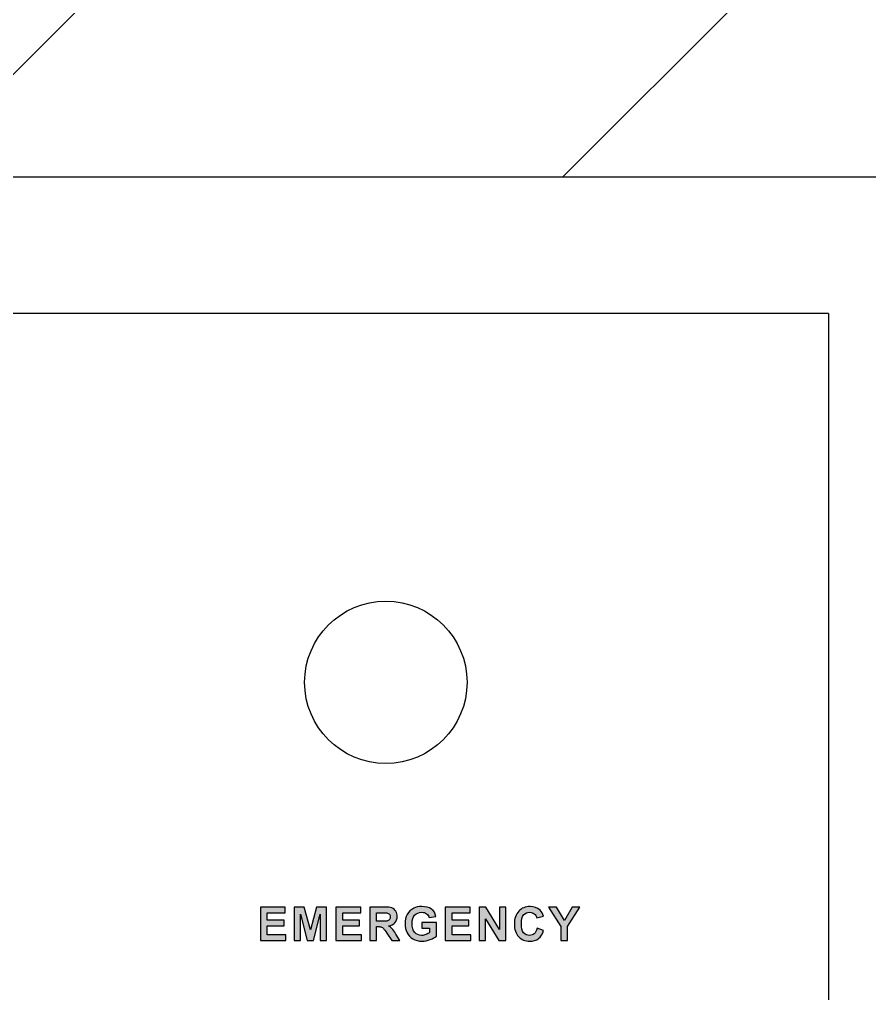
# Model space of a CAD drawing. Header units: millimetres. Extents: x -215875 to 13478, y -2277 to 9476.
# Drawn here: x 10257.7 to 10372.9, y 4366.5 to 4498.5 of the extents above; entities that cross this region are included whole.
import ezdxf

# ---------------------------------------------------------------- set-up
doc = ezdxf.new("R2010")
doc.units = ezdxf.units.MM
doc.header["$MEASUREMENT"] = 0
doc.linetypes.add('HIDDEN', pattern=[9.525, 6.35, -3.175])
doc.layers.get('0').update_dxf_attribs({"lineweight": 25})
doc.layers.add('DIM', color=3, linetype='Continuous', lineweight=9)
doc.layers.add('H', color=2, linetype='HIDDEN', lineweight=15)

msp = doc.modelspace()

# ---------------------------------------------------------------- hatches: boundary and pattern name
h = msp.add_hatch(color=256)
edge = h.paths.add_edge_path()
edge.add_spline(control_points=[(10331.092, 4373.633), (10331.092, 4373.633), (10331.092, 4375.546), (10331.092, 4375.546), (10331.092, 4375.546), (10331.092, 4375.546), (10329.427, 4378.178), (10329.427, 4378.178), (10329.427, 4378.178), (10329.427, 4378.178), (10330.503, 4378.178), (10330.503, 4378.178), (10330.503, 4378.178), (10330.503, 4378.178), (10331.573, 4376.38), (10331.573, 4376.38), (10331.573, 4376.38), (10331.573, 4376.38), (10332.621, 4378.178), (10332.621, 4378.178), (10332.621, 4378.178), (10332.621, 4378.178), (10333.678, 4378.178), (10333.678, 4378.178), (10333.678, 4378.178), (10333.678, 4378.178), (10332.007, 4375.54), (10332.007, 4375.54), (10332.007, 4375.54), (10332.007, 4375.54), (10332.007, 4373.633), (10332.007, 4373.633), (10332.007, 4373.633), (10332.007, 4373.633), (10331.092, 4373.633), (10331.092, 4373.633)], knot_values=[0, 0, 0, 0, 0.1111111, 0.1111111, 0.1111111, 0.1111111, 0.2222222, 0.2222222, 0.2222222, 0.2222222, 0.3333333, 0.3333333, 0.3333333, 0.3333333, 0.4444444, 0.4444444, 0.4444444, 0.4444444, 0.5555556, 0.5555556, 0.5555556, 0.5555556, 0.6666667, 0.6666667, 0.6666667, 0.6666667, 0.7777778, 0.7777778, 0.7777778, 0.7777778, 0.8888889, 0.8888889, 0.8888889, 0.8888889, 1, 1, 1, 1], degree=3, periodic=1)
edge = h.paths.add_edge_path(flags=16)
edge.add_spline(control_points=[(10306.123, 4376.256), (10306.123, 4376.256), (10306.802, 4376.256), (10306.802, 4376.256), (10306.802, 4376.256), (10307.242, 4376.256), (10307.517, 4376.274), (10307.627, 4376.311), (10307.627, 4376.311), (10307.736, 4376.348), (10307.822, 4376.413), (10307.884, 4376.504), (10307.884, 4376.504), (10307.946, 4376.595), (10307.977, 4376.708), (10307.977, 4376.845), (10307.977, 4376.845), (10307.977, 4376.998), (10307.936, 4377.121), (10307.855, 4377.215), (10307.855, 4377.215), (10307.773, 4377.309), (10307.658, 4377.369), (10307.508, 4377.394), (10307.508, 4377.394), (10307.434, 4377.404), (10307.211, 4377.409), (10306.839, 4377.409), (10306.839, 4377.409), (10306.839, 4377.409), (10306.123, 4377.409), (10306.123, 4377.409), (10306.123, 4377.409), (10306.123, 4377.409), (10306.123, 4376.256), (10306.123, 4376.256)], knot_values=[0, 0, 0, 0, 0.1111111, 0.1111111, 0.1111111, 0.1111111, 0.2222222, 0.2222222, 0.2222222, 0.2222222, 0.3333333, 0.3333333, 0.3333333, 0.3333333, 0.4444444, 0.4444444, 0.4444444, 0.4444444, 0.5555556, 0.5555556, 0.5555556, 0.5555556, 0.6666667, 0.6666667, 0.6666667, 0.6666667, 0.7777778, 0.7777778, 0.7777778, 0.7777778, 0.8888889, 0.8888889, 0.8888889, 0.8888889, 1, 1, 1, 1], degree=3, periodic=1)
edge = h.paths.add_edge_path()
edge.add_spline(control_points=[(10290.383, 4373.633), (10290.383, 4373.633), (10290.383, 4378.178), (10290.383, 4378.178), (10290.383, 4378.178), (10290.383, 4378.178), (10293.753, 4378.178), (10293.753, 4378.178), (10293.753, 4378.178), (10293.753, 4378.178), (10293.753, 4377.409), (10293.753, 4377.409), (10293.753, 4377.409), (10293.753, 4377.409), (10291.301, 4377.409), (10291.301, 4377.409), (10291.301, 4377.409), (10291.301, 4377.409), (10291.301, 4376.401), (10291.301, 4376.401), (10291.301, 4376.401), (10291.301, 4376.401), (10293.583, 4376.401), (10293.583, 4376.401), (10293.583, 4376.401), (10293.583, 4376.401), (10293.583, 4375.636), (10293.583, 4375.636), (10293.583, 4375.636), (10293.583, 4375.636), (10291.301, 4375.636), (10291.301, 4375.636), (10291.301, 4375.636), (10291.301, 4375.636), (10291.301, 4374.399), (10291.301, 4374.399), (10291.301, 4374.399), (10291.301, 4374.399), (10293.84, 4374.399), (10293.84, 4374.399), (10293.84, 4374.399), (10293.84, 4374.399), (10293.84, 4373.633), (10293.84, 4373.633), (10293.84, 4373.633), (10293.84, 4373.633), (10290.383, 4373.633), (10290.383, 4373.633)], knot_values=[0, 0, 0, 0, 0.0833333, 0.0833333, 0.0833333, 0.0833333, 0.1666667, 0.1666667, 0.1666667, 0.1666667, 0.25, 0.25, 0.25, 0.25, 0.3333333, 0.3333333, 0.3333333, 0.3333333, 0.4166667, 0.4166667, 0.4166667, 0.4166667, 0.5, 0.5, 0.5, 0.5, 0.5833333, 0.5833333, 0.5833333, 0.5833333, 0.6666667, 0.6666667, 0.6666667, 0.6666667, 0.75, 0.75, 0.75, 0.75, 0.8333333, 0.8333333, 0.8333333, 0.8333333, 0.9166667, 0.9166667, 0.9166667, 0.9166667, 1, 1, 1, 1], degree=3, periodic=1)
edge = h.paths.add_edge_path()
edge.add_spline(control_points=[(10294.959, 4373.633), (10294.959, 4373.633), (10294.959, 4378.178), (10294.959, 4378.178), (10294.959, 4378.178), (10294.959, 4378.178), (10296.333, 4378.178), (10296.333, 4378.178), (10296.333, 4378.178), (10296.333, 4378.178), (10297.157, 4375.077), (10297.157, 4375.077), (10297.157, 4375.077), (10297.157, 4375.077), (10297.972, 4378.178), (10297.972, 4378.178), (10297.972, 4378.178), (10297.972, 4378.178), (10299.349, 4378.178), (10299.349, 4378.178), (10299.349, 4378.178), (10299.349, 4378.178), (10299.349, 4373.633), (10299.349, 4373.633), (10299.349, 4373.633), (10299.349, 4373.633), (10298.497, 4373.633), (10298.497, 4373.633), (10298.497, 4373.633), (10298.497, 4373.633), (10298.497, 4377.211), (10298.497, 4377.211), (10298.497, 4377.211), (10298.497, 4377.211), (10297.594, 4373.633), (10297.594, 4373.633), (10297.594, 4373.633), (10297.594, 4373.633), (10296.71, 4373.633), (10296.71, 4373.633), (10296.71, 4373.633), (10296.71, 4373.633), (10295.811, 4377.211), (10295.811, 4377.211), (10295.811, 4377.211), (10295.811, 4377.211), (10295.811, 4373.633), (10295.811, 4373.633), (10295.811, 4373.633), (10295.811, 4373.633), (10294.959, 4373.633), (10294.959, 4373.633)], knot_values=[0, 0, 0, 0, 0.0769231, 0.0769231, 0.0769231, 0.0769231, 0.1538462, 0.1538462, 0.1538462, 0.1538462, 0.2307692, 0.2307692, 0.2307692, 0.2307692, 0.3076923, 0.3076923, 0.3076923, 0.3076923, 0.3846154, 0.3846154, 0.3846154, 0.3846154, 0.4615385, 0.4615385, 0.4615385, 0.4615385, 0.5384615, 0.5384615, 0.5384615, 0.5384615, 0.6153846, 0.6153846, 0.6153846, 0.6153846, 0.6923077, 0.6923077, 0.6923077, 0.6923077, 0.7692308, 0.7692308, 0.7692308, 0.7692308, 0.8461538, 0.8461538, 0.8461538, 0.8461538, 0.9230769, 0.9230769, 0.9230769, 0.9230769, 1, 1, 1, 1], degree=3, periodic=1)
edge = h.paths.add_edge_path()
edge.add_spline(control_points=[(10300.614, 4373.633), (10300.614, 4373.633), (10300.614, 4378.178), (10300.614, 4378.178), (10300.614, 4378.178), (10300.614, 4378.178), (10303.984, 4378.178), (10303.984, 4378.178), (10303.984, 4378.178), (10303.984, 4378.178), (10303.984, 4377.409), (10303.984, 4377.409), (10303.984, 4377.409), (10303.984, 4377.409), (10301.532, 4377.409), (10301.532, 4377.409), (10301.532, 4377.409), (10301.532, 4377.409), (10301.532, 4376.401), (10301.532, 4376.401), (10301.532, 4376.401), (10301.532, 4376.401), (10303.813, 4376.401), (10303.813, 4376.401), (10303.813, 4376.401), (10303.813, 4376.401), (10303.813, 4375.636), (10303.813, 4375.636), (10303.813, 4375.636), (10303.813, 4375.636), (10301.532, 4375.636), (10301.532, 4375.636), (10301.532, 4375.636), (10301.532, 4375.636), (10301.532, 4374.399), (10301.532, 4374.399), (10301.532, 4374.399), (10301.532, 4374.399), (10304.071, 4374.399), (10304.071, 4374.399), (10304.071, 4374.399), (10304.071, 4374.399), (10304.071, 4373.633), (10304.071, 4373.633), (10304.071, 4373.633), (10304.071, 4373.633), (10300.614, 4373.633), (10300.614, 4373.633)], knot_values=[0, 0, 0, 0, 0.0833333, 0.0833333, 0.0833333, 0.0833333, 0.1666667, 0.1666667, 0.1666667, 0.1666667, 0.25, 0.25, 0.25, 0.25, 0.3333333, 0.3333333, 0.3333333, 0.3333333, 0.4166667, 0.4166667, 0.4166667, 0.4166667, 0.5, 0.5, 0.5, 0.5, 0.5833333, 0.5833333, 0.5833333, 0.5833333, 0.6666667, 0.6666667, 0.6666667, 0.6666667, 0.75, 0.75, 0.75, 0.75, 0.8333333, 0.8333333, 0.8333333, 0.8333333, 0.9166667, 0.9166667, 0.9166667, 0.9166667, 1, 1, 1, 1], degree=3, periodic=1)
edge = h.paths.add_edge_path()
edge.add_spline(control_points=[(10305.204, 4373.633), (10305.204, 4373.633), (10305.204, 4378.178), (10305.204, 4378.178), (10305.204, 4378.178), (10305.204, 4378.178), (10307.137, 4378.178), (10307.137, 4378.178), (10307.137, 4378.178), (10307.623, 4378.178), (10307.975, 4378.137), (10308.195, 4378.055), (10308.195, 4378.055), (10308.415, 4377.974), (10308.592, 4377.829), (10308.725, 4377.62), (10308.725, 4377.62), (10308.857, 4377.411), (10308.922, 4377.173), (10308.922, 4376.904), (10308.922, 4376.904), (10308.922, 4376.563), (10308.822, 4376.281), (10308.622, 4376.058), (10308.622, 4376.058), (10308.422, 4375.837), (10308.121, 4375.696), (10307.722, 4375.639), (10307.722, 4375.639), (10307.921, 4375.523), (10308.085, 4375.396), (10308.214, 4375.257), (10308.214, 4375.257), (10308.344, 4375.119), (10308.517, 4374.873), (10308.736, 4374.52), (10308.736, 4374.52), (10308.736, 4374.52), (10309.292, 4373.633), (10309.292, 4373.633), (10309.292, 4373.633), (10309.292, 4373.633), (10308.194, 4373.633), (10308.194, 4373.633), (10308.194, 4373.633), (10308.194, 4373.633), (10307.531, 4374.622), (10307.531, 4374.622), (10307.531, 4374.622), (10307.295, 4374.976), (10307.134, 4375.198), (10307.047, 4375.29), (10307.047, 4375.29), (10306.96, 4375.382), (10306.868, 4375.445), (10306.771, 4375.479), (10306.771, 4375.479), (10306.673, 4375.513), (10306.52, 4375.53), (10306.308, 4375.53), (10306.308, 4375.53), (10306.308, 4375.53), (10306.123, 4375.53), (10306.123, 4375.53), (10306.123, 4375.53), (10306.123, 4375.53), (10306.123, 4373.633), (10306.123, 4373.633), (10306.123, 4373.633), (10306.123, 4373.633), (10305.204, 4373.633), (10305.204, 4373.633)], knot_values=[0, 0, 0, 0, 0.0555556, 0.0555556, 0.0555556, 0.0555556, 0.1111111, 0.1111111, 0.1111111, 0.1111111, 0.1666667, 0.1666667, 0.1666667, 0.1666667, 0.2222222, 0.2222222, 0.2222222, 0.2222222, 0.2777778, 0.2777778, 0.2777778, 0.2777778, 0.3333333, 0.3333333, 0.3333333, 0.3333333, 0.3888889, 0.3888889, 0.3888889, 0.3888889, 0.4444444, 0.4444444, 0.4444444, 0.4444444, 0.5, 0.5, 0.5, 0.5, 0.5555556, 0.5555556, 0.5555556, 0.5555556, 0.6111111, 0.6111111, 0.6111111, 0.6111111, 0.6666667, 0.6666667, 0.6666667, 0.6666667, 0.7222222, 0.7222222, 0.7222222, 0.7222222, 0.7777778, 0.7777778, 0.7777778, 0.7777778, 0.8333333, 0.8333333, 0.8333333, 0.8333333, 0.8888889, 0.8888889, 0.8888889, 0.8888889, 0.9444444, 0.9444444, 0.9444444, 0.9444444, 1, 1, 1, 1], degree=3, periodic=1)
edge = h.paths.add_edge_path()
edge.add_spline(control_points=[(10312.256, 4375.304), (10312.256, 4375.304), (10312.256, 4376.07), (10312.256, 4376.07), (10312.256, 4376.07), (10312.256, 4376.07), (10314.234, 4376.07), (10314.234, 4376.07), (10314.234, 4376.07), (10314.234, 4376.07), (10314.234, 4374.259), (10314.234, 4374.259), (10314.234, 4374.259), (10314.041, 4374.073), (10313.763, 4373.909), (10313.398, 4373.767), (10313.398, 4373.767), (10313.032, 4373.626), (10312.663, 4373.555), (10312.289, 4373.555), (10312.289, 4373.555), (10311.814, 4373.555), (10311.399, 4373.655), (10311.046, 4373.854), (10311.046, 4373.854), (10310.692, 4374.054), (10310.427, 4374.339), (10310.249, 4374.71), (10310.249, 4374.71), (10310.071, 4375.082), (10309.982, 4375.485), (10309.982, 4375.921), (10309.982, 4375.921), (10309.982, 4376.394), (10310.082, 4376.815), (10310.28, 4377.183), (10310.28, 4377.183), (10310.479, 4377.551), (10310.769, 4377.833), (10311.152, 4378.029), (10311.152, 4378.029), (10311.443, 4378.18), (10311.806, 4378.256), (10312.24, 4378.256), (10312.24, 4378.256), (10312.804, 4378.256), (10313.245, 4378.137), (10313.562, 4377.901), (10313.562, 4377.901), (10313.879, 4377.664), (10314.083, 4377.337), (10314.174, 4376.919), (10314.174, 4376.919), (10314.174, 4376.919), (10313.263, 4376.748), (10313.263, 4376.748), (10313.263, 4376.748), (10313.199, 4376.972), (10313.078, 4377.149), (10312.901, 4377.278), (10312.901, 4377.278), (10312.724, 4377.407), (10312.504, 4377.471), (10312.24, 4377.471), (10312.24, 4377.471), (10311.839, 4377.471), (10311.52, 4377.344), (10311.283, 4377.09), (10311.283, 4377.09), (10311.046, 4376.835), (10310.928, 4376.458), (10310.928, 4375.958), (10310.928, 4375.958), (10310.928, 4375.419), (10311.048, 4375.014), (10311.288, 4374.744), (10311.288, 4374.744), (10311.528, 4374.474), (10311.842, 4374.34), (10312.23, 4374.34), (10312.23, 4374.34), (10312.423, 4374.34), (10312.615, 4374.378), (10312.809, 4374.453), (10312.809, 4374.453), (10313.002, 4374.528), (10313.168, 4374.62), (10313.307, 4374.727), (10313.307, 4374.727), (10313.307, 4374.727), (10313.307, 4375.304), (10313.307, 4375.304), (10313.307, 4375.304), (10313.307, 4375.304), (10312.256, 4375.304), (10312.256, 4375.304)], knot_values=[0, 0, 0, 0, 0.0416667, 0.0416667, 0.0416667, 0.0416667, 0.0833333, 0.0833333, 0.0833333, 0.0833333, 0.125, 0.125, 0.125, 0.125, 0.1666667, 0.1666667, 0.1666667, 0.1666667, 0.2083333, 0.2083333, 0.2083333, 0.2083333, 0.25, 0.25, 0.25, 0.25, 0.2916667, 0.2916667, 0.2916667, 0.2916667, 0.3333333, 0.3333333, 0.3333333, 0.3333333, 0.375, 0.375, 0.375, 0.375, 0.4166667, 0.4166667, 0.4166667, 0.4166667, 0.4583333, 0.4583333, 0.4583333, 0.4583333, 0.5, 0.5, 0.5, 0.5, 0.5416667, 0.5416667, 0.5416667, 0.5416667, 0.5833333, 0.5833333, 0.5833333, 0.5833333, 0.625, 0.625, 0.625, 0.625, 0.6666667, 0.6666667, 0.6666667, 0.6666667, 0.7083333, 0.7083333, 0.7083333, 0.7083333, 0.75, 0.75, 0.75, 0.75, 0.7916667, 0.7916667, 0.7916667, 0.7916667, 0.8333333, 0.8333333, 0.8333333, 0.8333333, 0.875, 0.875, 0.875, 0.875, 0.9166667, 0.9166667, 0.9166667, 0.9166667, 0.9583333, 0.9583333, 0.9583333, 0.9583333, 1, 1, 1, 1], degree=3, periodic=1)
edge = h.paths.add_edge_path()
edge.add_spline(control_points=[(10315.433, 4373.633), (10315.433, 4373.633), (10315.433, 4378.178), (10315.433, 4378.178), (10315.433, 4378.178), (10315.433, 4378.178), (10318.803, 4378.178), (10318.803, 4378.178), (10318.803, 4378.178), (10318.803, 4378.178), (10318.803, 4377.409), (10318.803, 4377.409), (10318.803, 4377.409), (10318.803, 4377.409), (10316.351, 4377.409), (10316.351, 4377.409), (10316.351, 4377.409), (10316.351, 4377.409), (10316.351, 4376.401), (10316.351, 4376.401), (10316.351, 4376.401), (10316.351, 4376.401), (10318.633, 4376.401), (10318.633, 4376.401), (10318.633, 4376.401), (10318.633, 4376.401), (10318.633, 4375.636), (10318.633, 4375.636), (10318.633, 4375.636), (10318.633, 4375.636), (10316.351, 4375.636), (10316.351, 4375.636), (10316.351, 4375.636), (10316.351, 4375.636), (10316.351, 4374.399), (10316.351, 4374.399), (10316.351, 4374.399), (10316.351, 4374.399), (10318.89, 4374.399), (10318.89, 4374.399), (10318.89, 4374.399), (10318.89, 4374.399), (10318.89, 4373.633), (10318.89, 4373.633), (10318.89, 4373.633), (10318.89, 4373.633), (10315.433, 4373.633), (10315.433, 4373.633)], knot_values=[0, 0, 0, 0, 0.0833333, 0.0833333, 0.0833333, 0.0833333, 0.1666667, 0.1666667, 0.1666667, 0.1666667, 0.25, 0.25, 0.25, 0.25, 0.3333333, 0.3333333, 0.3333333, 0.3333333, 0.4166667, 0.4166667, 0.4166667, 0.4166667, 0.5, 0.5, 0.5, 0.5, 0.5833333, 0.5833333, 0.5833333, 0.5833333, 0.6666667, 0.6666667, 0.6666667, 0.6666667, 0.75, 0.75, 0.75, 0.75, 0.8333333, 0.8333333, 0.8333333, 0.8333333, 0.9166667, 0.9166667, 0.9166667, 0.9166667, 1, 1, 1, 1], degree=3, periodic=1)
edge = h.paths.add_edge_path()
edge.add_spline(control_points=[(10320.03, 4373.633), (10320.03, 4373.633), (10320.03, 4378.178), (10320.03, 4378.178), (10320.03, 4378.178), (10320.03, 4378.178), (10320.923, 4378.178), (10320.923, 4378.178), (10320.923, 4378.178), (10320.923, 4378.178), (10322.784, 4375.143), (10322.784, 4375.143), (10322.784, 4375.143), (10322.784, 4375.143), (10322.784, 4378.178), (10322.784, 4378.178), (10322.784, 4378.178), (10322.784, 4378.178), (10323.637, 4378.178), (10323.637, 4378.178), (10323.637, 4378.178), (10323.637, 4378.178), (10323.637, 4373.633), (10323.637, 4373.633), (10323.637, 4373.633), (10323.637, 4373.633), (10322.715, 4373.633), (10322.715, 4373.633), (10322.715, 4373.633), (10322.715, 4373.633), (10320.883, 4376.597), (10320.883, 4376.597), (10320.883, 4376.597), (10320.883, 4376.597), (10320.883, 4373.633), (10320.883, 4373.633), (10320.883, 4373.633), (10320.883, 4373.633), (10320.03, 4373.633), (10320.03, 4373.633)], knot_values=[0, 0, 0, 0, 0.1, 0.1, 0.1, 0.1, 0.2, 0.2, 0.2, 0.2, 0.3, 0.3, 0.3, 0.3, 0.4, 0.4, 0.4, 0.4, 0.5, 0.5, 0.5, 0.5, 0.6, 0.6, 0.6, 0.6, 0.7, 0.7, 0.7, 0.7, 0.8, 0.8, 0.8, 0.8, 0.9, 0.9, 0.9, 0.9, 1, 1, 1, 1], degree=3, periodic=1)
edge = h.paths.add_edge_path()
edge.add_spline(control_points=[(10327.869, 4375.304), (10327.869, 4375.304), (10328.758, 4375.022), (10328.758, 4375.022), (10328.758, 4375.022), (10328.621, 4374.526), (10328.395, 4374.158), (10328.077, 4373.916), (10328.077, 4373.916), (10327.761, 4373.676), (10327.357, 4373.555), (10326.87, 4373.555), (10326.87, 4373.555), (10326.266, 4373.555), (10325.77, 4373.762), (10325.381, 4374.173), (10325.381, 4374.173), (10324.993, 4374.586), (10324.798, 4375.15), (10324.798, 4375.865), (10324.798, 4375.865), (10324.798, 4376.621), (10324.994, 4377.209), (10325.385, 4377.628), (10325.385, 4377.628), (10325.775, 4378.046), (10326.289, 4378.256), (10326.926, 4378.256), (10326.926, 4378.256), (10327.481, 4378.256), (10327.933, 4378.091), (10328.28, 4377.762), (10328.28, 4377.762), (10328.488, 4377.569), (10328.642, 4377.289), (10328.746, 4376.925), (10328.746, 4376.925), (10328.746, 4376.925), (10327.837, 4376.708), (10327.837, 4376.708), (10327.837, 4376.708), (10327.784, 4376.944), (10327.672, 4377.131), (10327.5, 4377.267), (10327.5, 4377.267), (10327.33, 4377.404), (10327.122, 4377.471), (10326.879, 4377.471), (10326.879, 4377.471), (10326.542, 4377.471), (10326.268, 4377.351), (10326.059, 4377.108), (10326.059, 4377.108), (10325.849, 4376.867), (10325.744, 4376.475), (10325.744, 4375.934), (10325.744, 4375.934), (10325.744, 4375.359), (10325.847, 4374.949), (10326.055, 4374.706), (10326.055, 4374.706), (10326.261, 4374.461), (10326.53, 4374.34), (10326.86, 4374.34), (10326.86, 4374.34), (10327.104, 4374.34), (10327.314, 4374.417), (10327.49, 4374.572), (10327.49, 4374.572), (10327.665, 4374.727), (10327.791, 4374.971), (10327.869, 4375.304)], knot_values=[0, 0, 0, 0, 0.0555556, 0.0555556, 0.0555556, 0.0555556, 0.1111111, 0.1111111, 0.1111111, 0.1111111, 0.1666667, 0.1666667, 0.1666667, 0.1666667, 0.2222222, 0.2222222, 0.2222222, 0.2222222, 0.2777778, 0.2777778, 0.2777778, 0.2777778, 0.3333333, 0.3333333, 0.3333333, 0.3333333, 0.3888889, 0.3888889, 0.3888889, 0.3888889, 0.4444444, 0.4444444, 0.4444444, 0.4444444, 0.5, 0.5, 0.5, 0.5, 0.5555556, 0.5555556, 0.5555556, 0.5555556, 0.6111111, 0.6111111, 0.6111111, 0.6111111, 0.6666667, 0.6666667, 0.6666667, 0.6666667, 0.7222222, 0.7222222, 0.7222222, 0.7222222, 0.7777778, 0.7777778, 0.7777778, 0.7777778, 0.8333333, 0.8333333, 0.8333333, 0.8333333, 0.8888889, 0.8888889, 0.8888889, 0.8888889, 0.9444444, 0.9444444, 0.9444444, 0.9444444, 1, 1, 1, 1], degree=3, periodic=1)
at = {"layer": 'DIM'}
h = msp.add_hatch(dxfattribs=at)
h.set_pattern_fill('ANSI31', color=256, scale=500, style=0)
h.set_pattern_definition([(45, (-15076.935, 2491.76), (-44.19417, 44.19417), [])])
h.paths.add_polyline_path([(8612.38, 5277.14), (11372.38, 5277.14), (11372.38, 4477.14), (10680.664, 4477.14), (10680.664, 2577.14), (10544.38, 2577.14), (10544.38, 2581.14), (10513.159, 2581.14), (10513.159, 2590.14), (10547.38, 2590.14), (10547.38, 2600.14), (10572.38, 2600.14), (10572.38, 3270.14), (10572.38, 3377.14), (10572.38, 4065.14), (10572.38, 4172.14), (10572.38, 4477.14), (9412.38, 4477.14), (9412.38, 4172.14), (9412.38, 4065.14), (9412.38, 3377.14), (9412.38, 3270.14), (9412.38, 2684.512, 0.3071945), (9386.44, 2577.14), (9304.095, 2577.14), (9304.095, 4477.14), (8612.38, 4477.14)])
at = {"layer": 'H'}
h = msp.add_hatch(dxfattribs=at)
h.set_pattern_fill('ANSI31', color=256, scale=300, angle=90, style=0)
h.set_pattern_definition([(135, (-15076.935, 2491.763), (-26.516504, -26.516504), [])])
h.paths.add_polyline_path([(11372.38, 5277.14), (11422.38, 5277.14), (11422.38, 2527.14), (9528.809, 2527.14, 0.1704957), (9570.649, 2577.14), (10320.38, 2577.14), (10409.38, 2577.14), (10680.664, 2577.14), (11372.38, 2577.14)])
h.paths.add_polyline_path([(8562.38, 5277.14), (8612.38, 5277.14), (8612.38, 4364.075), (8612.38, 2577.14), (9304.095, 2577.14), (9386.44, 2577.14, 0.1704957), (9428.28, 2527.14), (8562.38, 2527.14)])
h.paths.add_polyline_path([(9428.28, 2527.14, -0.1704957), (9386.44, 2577.14), (9440.38, 2577.14), (9529.38, 2577.14), (9570.649, 2577.14, -0.1704957), (9528.809, 2527.14)])

# ---------------------------------------------------------------- linework, layer by layer
for p, q in [((9412.38, 4477.14), (10572.38, 4477.14)), ((10367.38, 4458.64), (9617.38, 4458.64)), ((10367.38, 4458.64), (10367.38, 4238.64))]:
    msp.add_line(p, q)
msp.add_circle((10307.38, 4408.64), 11)
for points, knots in [([(10290.383, 4373.633), (10290.383, 4373.633), (10290.383, 4378.178), (10290.383, 4378.178), (10290.383, 4378.178), (10290.383, 4378.178), (10293.753, 4378.178), (10293.753, 4378.178), (10293.753, 4378.178), (10293.753, 4378.178), (10293.753, 4377.409), (10293.753, 4377.409), (10293.753, 4377.409), (10293.753, 4377.409), (10291.301, 4377.409), (10291.301, 4377.409), (10291.301, 4377.409), (10291.301, 4377.409), (10291.301, 4376.401), (10291.301, 4376.401), (10291.301, 4376.401), (10291.301, 4376.401), (10293.583, 4376.401), (10293.583, 4376.401), (10293.583, 4376.401), (10293.583, 4376.401), (10293.583, 4375.636), (10293.583, 4375.636), (10293.583, 4375.636), (10293.583, 4375.636), (10291.301, 4375.636), (10291.301, 4375.636), (10291.301, 4375.636), (10291.301, 4375.636), (10291.301, 4374.399), (10291.301, 4374.399), (10291.301, 4374.399), (10291.301, 4374.399), (10293.84, 4374.399), (10293.84, 4374.399), (10293.84, 4374.399), (10293.84, 4374.399), (10293.84, 4373.633), (10293.84, 4373.633), (10293.84, 4373.633), (10293.84, 4373.633), (10290.383, 4373.633), (10290.383, 4373.633)], [0, 0, 0, 0, 0.0833333, 0.0833333, 0.0833333, 0.0833333, 0.1666667, 0.1666667, 0.1666667, 0.1666667, 0.25, 0.25, 0.25, 0.25, 0.3333333, 0.3333333, 0.3333333, 0.3333333, 0.4166667, 0.4166667, 0.4166667, 0.4166667, 0.5, 0.5, 0.5, 0.5, 0.5833333, 0.5833333, 0.5833333, 0.5833333, 0.6666667, 0.6666667, 0.6666667, 0.6666667, 0.75, 0.75, 0.75, 0.75, 0.8333333, 0.8333333, 0.8333333, 0.8333333, 0.9166667, 0.9166667, 0.9166667, 0.9166667, 1, 1, 1, 1]), ([(10294.959, 4373.633), (10294.959, 4373.633), (10294.959, 4378.178), (10294.959, 4378.178), (10294.959, 4378.178), (10294.959, 4378.178), (10296.333, 4378.178), (10296.333, 4378.178), (10296.333, 4378.178), (10296.333, 4378.178), (10297.157, 4375.077), (10297.157, 4375.077), (10297.157, 4375.077), (10297.157, 4375.077), (10297.972, 4378.178), (10297.972, 4378.178), (10297.972, 4378.178), (10297.972, 4378.178), (10299.349, 4378.178), (10299.349, 4378.178), (10299.349, 4378.178), (10299.349, 4378.178), (10299.349, 4373.633), (10299.349, 4373.633), (10299.349, 4373.633), (10299.349, 4373.633), (10298.497, 4373.633), (10298.497, 4373.633), (10298.497, 4373.633), (10298.497, 4373.633), (10298.497, 4377.211), (10298.497, 4377.211), (10298.497, 4377.211), (10298.497, 4377.211), (10297.594, 4373.633), (10297.594, 4373.633), (10297.594, 4373.633), (10297.594, 4373.633), (10296.71, 4373.633), (10296.71, 4373.633), (10296.71, 4373.633), (10296.71, 4373.633), (10295.811, 4377.211), (10295.811, 4377.211), (10295.811, 4377.211), (10295.811, 4377.211), (10295.811, 4373.633), (10295.811, 4373.633), (10295.811, 4373.633), (10295.811, 4373.633), (10294.959, 4373.633), (10294.959, 4373.633)], [0, 0, 0, 0, 0.0769231, 0.0769231, 0.0769231, 0.0769231, 0.1538462, 0.1538462, 0.1538462, 0.1538462, 0.2307692, 0.2307692, 0.2307692, 0.2307692, 0.3076923, 0.3076923, 0.3076923, 0.3076923, 0.3846154, 0.3846154, 0.3846154, 0.3846154, 0.4615385, 0.4615385, 0.4615385, 0.4615385, 0.5384615, 0.5384615, 0.5384615, 0.5384615, 0.6153846, 0.6153846, 0.6153846, 0.6153846, 0.6923077, 0.6923077, 0.6923077, 0.6923077, 0.7692308, 0.7692308, 0.7692308, 0.7692308, 0.8461538, 0.8461538, 0.8461538, 0.8461538, 0.9230769, 0.9230769, 0.9230769, 0.9230769, 1, 1, 1, 1]), ([(10300.614, 4373.633), (10300.614, 4373.633), (10300.614, 4378.178), (10300.614, 4378.178), (10300.614, 4378.178), (10300.614, 4378.178), (10303.984, 4378.178), (10303.984, 4378.178), (10303.984, 4378.178), (10303.984, 4378.178), (10303.984, 4377.409), (10303.984, 4377.409), (10303.984, 4377.409), (10303.984, 4377.409), (10301.532, 4377.409), (10301.532, 4377.409), (10301.532, 4377.409), (10301.532, 4377.409), (10301.532, 4376.401), (10301.532, 4376.401), (10301.532, 4376.401), (10301.532, 4376.401), (10303.813, 4376.401), (10303.813, 4376.401), (10303.813, 4376.401), (10303.813, 4376.401), (10303.813, 4375.636), (10303.813, 4375.636), (10303.813, 4375.636), (10303.813, 4375.636), (10301.532, 4375.636), (10301.532, 4375.636), (10301.532, 4375.636), (10301.532, 4375.636), (10301.532, 4374.399), (10301.532, 4374.399), (10301.532, 4374.399), (10301.532, 4374.399), (10304.071, 4374.399), (10304.071, 4374.399), (10304.071, 4374.399), (10304.071, 4374.399), (10304.071, 4373.633), (10304.071, 4373.633), (10304.071, 4373.633), (10304.071, 4373.633), (10300.614, 4373.633), (10300.614, 4373.633)], [0, 0, 0, 0, 0.0833333, 0.0833333, 0.0833333, 0.0833333, 0.1666667, 0.1666667, 0.1666667, 0.1666667, 0.25, 0.25, 0.25, 0.25, 0.3333333, 0.3333333, 0.3333333, 0.3333333, 0.4166667, 0.4166667, 0.4166667, 0.4166667, 0.5, 0.5, 0.5, 0.5, 0.5833333, 0.5833333, 0.5833333, 0.5833333, 0.6666667, 0.6666667, 0.6666667, 0.6666667, 0.75, 0.75, 0.75, 0.75, 0.8333333, 0.8333333, 0.8333333, 0.8333333, 0.9166667, 0.9166667, 0.9166667, 0.9166667, 1, 1, 1, 1]), ([(10305.204, 4373.633), (10305.204, 4373.633), (10305.204, 4378.178), (10305.204, 4378.178), (10305.204, 4378.178), (10305.204, 4378.178), (10307.137, 4378.178), (10307.137, 4378.178), (10307.137, 4378.178), (10307.623, 4378.178), (10307.975, 4378.137), (10308.195, 4378.055), (10308.195, 4378.055), (10308.415, 4377.974), (10308.592, 4377.829), (10308.725, 4377.62), (10308.725, 4377.62), (10308.857, 4377.411), (10308.922, 4377.173), (10308.922, 4376.904), (10308.922, 4376.904), (10308.922, 4376.563), (10308.822, 4376.281), (10308.622, 4376.058), (10308.622, 4376.058), (10308.422, 4375.837), (10308.121, 4375.696), (10307.722, 4375.639), (10307.722, 4375.639), (10307.921, 4375.523), (10308.085, 4375.396), (10308.214, 4375.257), (10308.214, 4375.257), (10308.344, 4375.119), (10308.517, 4374.873), (10308.736, 4374.52), (10308.736, 4374.52), (10308.736, 4374.52), (10309.292, 4373.633), (10309.292, 4373.633), (10309.292, 4373.633), (10309.292, 4373.633), (10308.194, 4373.633), (10308.194, 4373.633), (10308.194, 4373.633), (10308.194, 4373.633), (10307.531, 4374.622), (10307.531, 4374.622), (10307.531, 4374.622), (10307.295, 4374.976), (10307.134, 4375.198), (10307.047, 4375.29), (10307.047, 4375.29), (10306.96, 4375.382), (10306.868, 4375.445), (10306.771, 4375.479), (10306.771, 4375.479), (10306.673, 4375.513), (10306.52, 4375.53), (10306.308, 4375.53), (10306.308, 4375.53), (10306.308, 4375.53), (10306.123, 4375.53), (10306.123, 4375.53), (10306.123, 4375.53), (10306.123, 4375.53), (10306.123, 4373.633), (10306.123, 4373.633), (10306.123, 4373.633), (10306.123, 4373.633), (10305.204, 4373.633), (10305.204, 4373.633)], [0, 0, 0, 0, 0.0555556, 0.0555556, 0.0555556, 0.0555556, 0.1111111, 0.1111111, 0.1111111, 0.1111111, 0.1666667, 0.1666667, 0.1666667, 0.1666667, 0.2222222, 0.2222222, 0.2222222, 0.2222222, 0.2777778, 0.2777778, 0.2777778, 0.2777778, 0.3333333, 0.3333333, 0.3333333, 0.3333333, 0.3888889, 0.3888889, 0.3888889, 0.3888889, 0.4444444, 0.4444444, 0.4444444, 0.4444444, 0.5, 0.5, 0.5, 0.5, 0.5555556, 0.5555556, 0.5555556, 0.5555556, 0.6111111, 0.6111111, 0.6111111, 0.6111111, 0.6666667, 0.6666667, 0.6666667, 0.6666667, 0.7222222, 0.7222222, 0.7222222, 0.7222222, 0.7777778, 0.7777778, 0.7777778, 0.7777778, 0.8333333, 0.8333333, 0.8333333, 0.8333333, 0.8888889, 0.8888889, 0.8888889, 0.8888889, 0.9444444, 0.9444444, 0.9444444, 0.9444444, 1, 1, 1, 1]), ([(10312.256, 4375.304), (10312.256, 4375.304), (10312.256, 4376.07), (10312.256, 4376.07), (10312.256, 4376.07), (10312.256, 4376.07), (10314.234, 4376.07), (10314.234, 4376.07), (10314.234, 4376.07), (10314.234, 4376.07), (10314.234, 4374.259), (10314.234, 4374.259), (10314.234, 4374.259), (10314.041, 4374.073), (10313.763, 4373.909), (10313.398, 4373.767), (10313.398, 4373.767), (10313.032, 4373.626), (10312.663, 4373.555), (10312.289, 4373.555), (10312.289, 4373.555), (10311.814, 4373.555), (10311.399, 4373.655), (10311.046, 4373.854), (10311.046, 4373.854), (10310.692, 4374.054), (10310.427, 4374.339), (10310.249, 4374.71), (10310.249, 4374.71), (10310.071, 4375.082), (10309.982, 4375.485), (10309.982, 4375.921), (10309.982, 4375.921), (10309.982, 4376.394), (10310.082, 4376.815), (10310.28, 4377.183), (10310.28, 4377.183), (10310.479, 4377.551), (10310.769, 4377.833), (10311.152, 4378.029), (10311.152, 4378.029), (10311.443, 4378.18), (10311.806, 4378.256), (10312.24, 4378.256), (10312.24, 4378.256), (10312.804, 4378.256), (10313.245, 4378.137), (10313.562, 4377.901), (10313.562, 4377.901), (10313.879, 4377.664), (10314.083, 4377.337), (10314.174, 4376.919), (10314.174, 4376.919), (10314.174, 4376.919), (10313.263, 4376.748), (10313.263, 4376.748), (10313.263, 4376.748), (10313.199, 4376.972), (10313.078, 4377.149), (10312.901, 4377.278), (10312.901, 4377.278), (10312.724, 4377.407), (10312.504, 4377.471), (10312.24, 4377.471), (10312.24, 4377.471), (10311.839, 4377.471), (10311.52, 4377.344), (10311.283, 4377.09), (10311.283, 4377.09), (10311.046, 4376.835), (10310.928, 4376.458), (10310.928, 4375.958), (10310.928, 4375.958), (10310.928, 4375.419), (10311.048, 4375.014), (10311.288, 4374.744), (10311.288, 4374.744), (10311.528, 4374.474), (10311.842, 4374.34), (10312.23, 4374.34), (10312.23, 4374.34), (10312.423, 4374.34), (10312.615, 4374.378), (10312.809, 4374.453), (10312.809, 4374.453), (10313.002, 4374.528), (10313.168, 4374.62), (10313.307, 4374.727), (10313.307, 4374.727), (10313.307, 4374.727), (10313.307, 4375.304), (10313.307, 4375.304), (10313.307, 4375.304), (10313.307, 4375.304), (10312.256, 4375.304), (10312.256, 4375.304)], [0, 0, 0, 0, 0.0416667, 0.0416667, 0.0416667, 0.0416667, 0.0833333, 0.0833333, 0.0833333, 0.0833333, 0.125, 0.125, 0.125, 0.125, 0.1666667, 0.1666667, 0.1666667, 0.1666667, 0.2083333, 0.2083333, 0.2083333, 0.2083333, 0.25, 0.25, 0.25, 0.25, 0.2916667, 0.2916667, 0.2916667, 0.2916667, 0.3333333, 0.3333333, 0.3333333, 0.3333333, 0.375, 0.375, 0.375, 0.375, 0.4166667, 0.4166667, 0.4166667, 0.4166667, 0.4583333, 0.4583333, 0.4583333, 0.4583333, 0.5, 0.5, 0.5, 0.5, 0.5416667, 0.5416667, 0.5416667, 0.5416667, 0.5833333, 0.5833333, 0.5833333, 0.5833333, 0.625, 0.625, 0.625, 0.625, 0.6666667, 0.6666667, 0.6666667, 0.6666667, 0.7083333, 0.7083333, 0.7083333, 0.7083333, 0.75, 0.75, 0.75, 0.75, 0.7916667, 0.7916667, 0.7916667, 0.7916667, 0.8333333, 0.8333333, 0.8333333, 0.8333333, 0.875, 0.875, 0.875, 0.875, 0.9166667, 0.9166667, 0.9166667, 0.9166667, 0.9583333, 0.9583333, 0.9583333, 0.9583333, 1, 1, 1, 1]), ([(10315.433, 4373.633), (10315.433, 4373.633), (10315.433, 4378.178), (10315.433, 4378.178), (10315.433, 4378.178), (10315.433, 4378.178), (10318.803, 4378.178), (10318.803, 4378.178), (10318.803, 4378.178), (10318.803, 4378.178), (10318.803, 4377.409), (10318.803, 4377.409), (10318.803, 4377.409), (10318.803, 4377.409), (10316.351, 4377.409), (10316.351, 4377.409), (10316.351, 4377.409), (10316.351, 4377.409), (10316.351, 4376.401), (10316.351, 4376.401), (10316.351, 4376.401), (10316.351, 4376.401), (10318.633, 4376.401), (10318.633, 4376.401), (10318.633, 4376.401), (10318.633, 4376.401), (10318.633, 4375.636), (10318.633, 4375.636), (10318.633, 4375.636), (10318.633, 4375.636), (10316.351, 4375.636), (10316.351, 4375.636), (10316.351, 4375.636), (10316.351, 4375.636), (10316.351, 4374.399), (10316.351, 4374.399), (10316.351, 4374.399), (10316.351, 4374.399), (10318.89, 4374.399), (10318.89, 4374.399), (10318.89, 4374.399), (10318.89, 4374.399), (10318.89, 4373.633), (10318.89, 4373.633), (10318.89, 4373.633), (10318.89, 4373.633), (10315.433, 4373.633), (10315.433, 4373.633)], [0, 0, 0, 0, 0.0833333, 0.0833333, 0.0833333, 0.0833333, 0.1666667, 0.1666667, 0.1666667, 0.1666667, 0.25, 0.25, 0.25, 0.25, 0.3333333, 0.3333333, 0.3333333, 0.3333333, 0.4166667, 0.4166667, 0.4166667, 0.4166667, 0.5, 0.5, 0.5, 0.5, 0.5833333, 0.5833333, 0.5833333, 0.5833333, 0.6666667, 0.6666667, 0.6666667, 0.6666667, 0.75, 0.75, 0.75, 0.75, 0.8333333, 0.8333333, 0.8333333, 0.8333333, 0.9166667, 0.9166667, 0.9166667, 0.9166667, 1, 1, 1, 1]), ([(10320.03, 4373.633), (10320.03, 4373.633), (10320.03, 4378.178), (10320.03, 4378.178), (10320.03, 4378.178), (10320.03, 4378.178), (10320.923, 4378.178), (10320.923, 4378.178), (10320.923, 4378.178), (10320.923, 4378.178), (10322.784, 4375.143), (10322.784, 4375.143), (10322.784, 4375.143), (10322.784, 4375.143), (10322.784, 4378.178), (10322.784, 4378.178), (10322.784, 4378.178), (10322.784, 4378.178), (10323.637, 4378.178), (10323.637, 4378.178), (10323.637, 4378.178), (10323.637, 4378.178), (10323.637, 4373.633), (10323.637, 4373.633), (10323.637, 4373.633), (10323.637, 4373.633), (10322.715, 4373.633), (10322.715, 4373.633), (10322.715, 4373.633), (10322.715, 4373.633), (10320.883, 4376.597), (10320.883, 4376.597), (10320.883, 4376.597), (10320.883, 4376.597), (10320.883, 4373.633), (10320.883, 4373.633), (10320.883, 4373.633), (10320.883, 4373.633), (10320.03, 4373.633), (10320.03, 4373.633)], [0, 0, 0, 0, 0.1, 0.1, 0.1, 0.1, 0.2, 0.2, 0.2, 0.2, 0.3, 0.3, 0.3, 0.3, 0.4, 0.4, 0.4, 0.4, 0.5, 0.5, 0.5, 0.5, 0.6, 0.6, 0.6, 0.6, 0.7, 0.7, 0.7, 0.7, 0.8, 0.8, 0.8, 0.8, 0.9, 0.9, 0.9, 0.9, 1, 1, 1, 1]), ([(10327.869, 4375.304), (10327.869, 4375.304), (10328.758, 4375.022), (10328.758, 4375.022), (10328.758, 4375.022), (10328.621, 4374.526), (10328.395, 4374.158), (10328.077, 4373.916), (10328.077, 4373.916), (10327.761, 4373.676), (10327.357, 4373.555), (10326.87, 4373.555), (10326.87, 4373.555), (10326.266, 4373.555), (10325.77, 4373.762), (10325.381, 4374.173), (10325.381, 4374.173), (10324.993, 4374.586), (10324.798, 4375.15), (10324.798, 4375.865), (10324.798, 4375.865), (10324.798, 4376.621), (10324.994, 4377.209), (10325.385, 4377.628), (10325.385, 4377.628), (10325.775, 4378.046), (10326.289, 4378.256), (10326.926, 4378.256), (10326.926, 4378.256), (10327.481, 4378.256), (10327.933, 4378.091), (10328.28, 4377.762), (10328.28, 4377.762), (10328.488, 4377.569), (10328.642, 4377.289), (10328.746, 4376.925), (10328.746, 4376.925), (10328.746, 4376.925), (10327.837, 4376.708), (10327.837, 4376.708), (10327.837, 4376.708), (10327.784, 4376.944), (10327.672, 4377.131), (10327.5, 4377.267), (10327.5, 4377.267), (10327.33, 4377.404), (10327.122, 4377.471), (10326.879, 4377.471), (10326.879, 4377.471), (10326.542, 4377.471), (10326.268, 4377.351), (10326.059, 4377.108), (10326.059, 4377.108), (10325.849, 4376.867), (10325.744, 4376.475), (10325.744, 4375.934), (10325.744, 4375.934), (10325.744, 4375.359), (10325.847, 4374.949), (10326.055, 4374.706), (10326.055, 4374.706), (10326.261, 4374.461), (10326.53, 4374.34), (10326.86, 4374.34), (10326.86, 4374.34), (10327.104, 4374.34), (10327.314, 4374.417), (10327.49, 4374.572), (10327.49, 4374.572), (10327.665, 4374.727), (10327.791, 4374.971), (10327.869, 4375.304)], [0, 0, 0, 0, 0.0555556, 0.0555556, 0.0555556, 0.0555556, 0.1111111, 0.1111111, 0.1111111, 0.1111111, 0.1666667, 0.1666667, 0.1666667, 0.1666667, 0.2222222, 0.2222222, 0.2222222, 0.2222222, 0.2777778, 0.2777778, 0.2777778, 0.2777778, 0.3333333, 0.3333333, 0.3333333, 0.3333333, 0.3888889, 0.3888889, 0.3888889, 0.3888889, 0.4444444, 0.4444444, 0.4444444, 0.4444444, 0.5, 0.5, 0.5, 0.5, 0.5555556, 0.5555556, 0.5555556, 0.5555556, 0.6111111, 0.6111111, 0.6111111, 0.6111111, 0.6666667, 0.6666667, 0.6666667, 0.6666667, 0.7222222, 0.7222222, 0.7222222, 0.7222222, 0.7777778, 0.7777778, 0.7777778, 0.7777778, 0.8333333, 0.8333333, 0.8333333, 0.8333333, 0.8888889, 0.8888889, 0.8888889, 0.8888889, 0.9444444, 0.9444444, 0.9444444, 0.9444444, 1, 1, 1, 1]), ([(10331.092, 4373.633), (10331.092, 4373.633), (10331.092, 4375.546), (10331.092, 4375.546), (10331.092, 4375.546), (10331.092, 4375.546), (10329.427, 4378.178), (10329.427, 4378.178), (10329.427, 4378.178), (10329.427, 4378.178), (10330.503, 4378.178), (10330.503, 4378.178), (10330.503, 4378.178), (10330.503, 4378.178), (10331.573, 4376.38), (10331.573, 4376.38), (10331.573, 4376.38), (10331.573, 4376.38), (10332.621, 4378.178), (10332.621, 4378.178), (10332.621, 4378.178), (10332.621, 4378.178), (10333.678, 4378.178), (10333.678, 4378.178), (10333.678, 4378.178), (10333.678, 4378.178), (10332.007, 4375.54), (10332.007, 4375.54), (10332.007, 4375.54), (10332.007, 4375.54), (10332.007, 4373.633), (10332.007, 4373.633), (10332.007, 4373.633), (10332.007, 4373.633), (10331.092, 4373.633), (10331.092, 4373.633)], [0, 0, 0, 0, 0.1111111, 0.1111111, 0.1111111, 0.1111111, 0.2222222, 0.2222222, 0.2222222, 0.2222222, 0.3333333, 0.3333333, 0.3333333, 0.3333333, 0.4444444, 0.4444444, 0.4444444, 0.4444444, 0.5555556, 0.5555556, 0.5555556, 0.5555556, 0.6666667, 0.6666667, 0.6666667, 0.6666667, 0.7777778, 0.7777778, 0.7777778, 0.7777778, 0.8888889, 0.8888889, 0.8888889, 0.8888889, 1, 1, 1, 1]), ([(10306.123, 4376.256), (10306.123, 4376.256), (10306.802, 4376.256), (10306.802, 4376.256), (10306.802, 4376.256), (10307.242, 4376.256), (10307.517, 4376.274), (10307.627, 4376.311), (10307.627, 4376.311), (10307.736, 4376.348), (10307.822, 4376.413), (10307.884, 4376.504), (10307.884, 4376.504), (10307.946, 4376.595), (10307.977, 4376.708), (10307.977, 4376.845), (10307.977, 4376.845), (10307.977, 4376.998), (10307.936, 4377.121), (10307.855, 4377.215), (10307.855, 4377.215), (10307.773, 4377.309), (10307.658, 4377.369), (10307.508, 4377.394), (10307.508, 4377.394), (10307.434, 4377.404), (10307.211, 4377.409), (10306.839, 4377.409), (10306.839, 4377.409), (10306.839, 4377.409), (10306.123, 4377.409), (10306.123, 4377.409), (10306.123, 4377.409), (10306.123, 4377.409), (10306.123, 4376.256), (10306.123, 4376.256)], [0, 0, 0, 0, 0.1111111, 0.1111111, 0.1111111, 0.1111111, 0.2222222, 0.2222222, 0.2222222, 0.2222222, 0.3333333, 0.3333333, 0.3333333, 0.3333333, 0.4444444, 0.4444444, 0.4444444, 0.4444444, 0.5555556, 0.5555556, 0.5555556, 0.5555556, 0.6666667, 0.6666667, 0.6666667, 0.6666667, 0.7777778, 0.7777778, 0.7777778, 0.7777778, 0.8888889, 0.8888889, 0.8888889, 0.8888889, 1, 1, 1, 1])]:
    msp.add_open_spline(points, degree=3, knots=knots)

doc.saveas('drawing.dxf')
